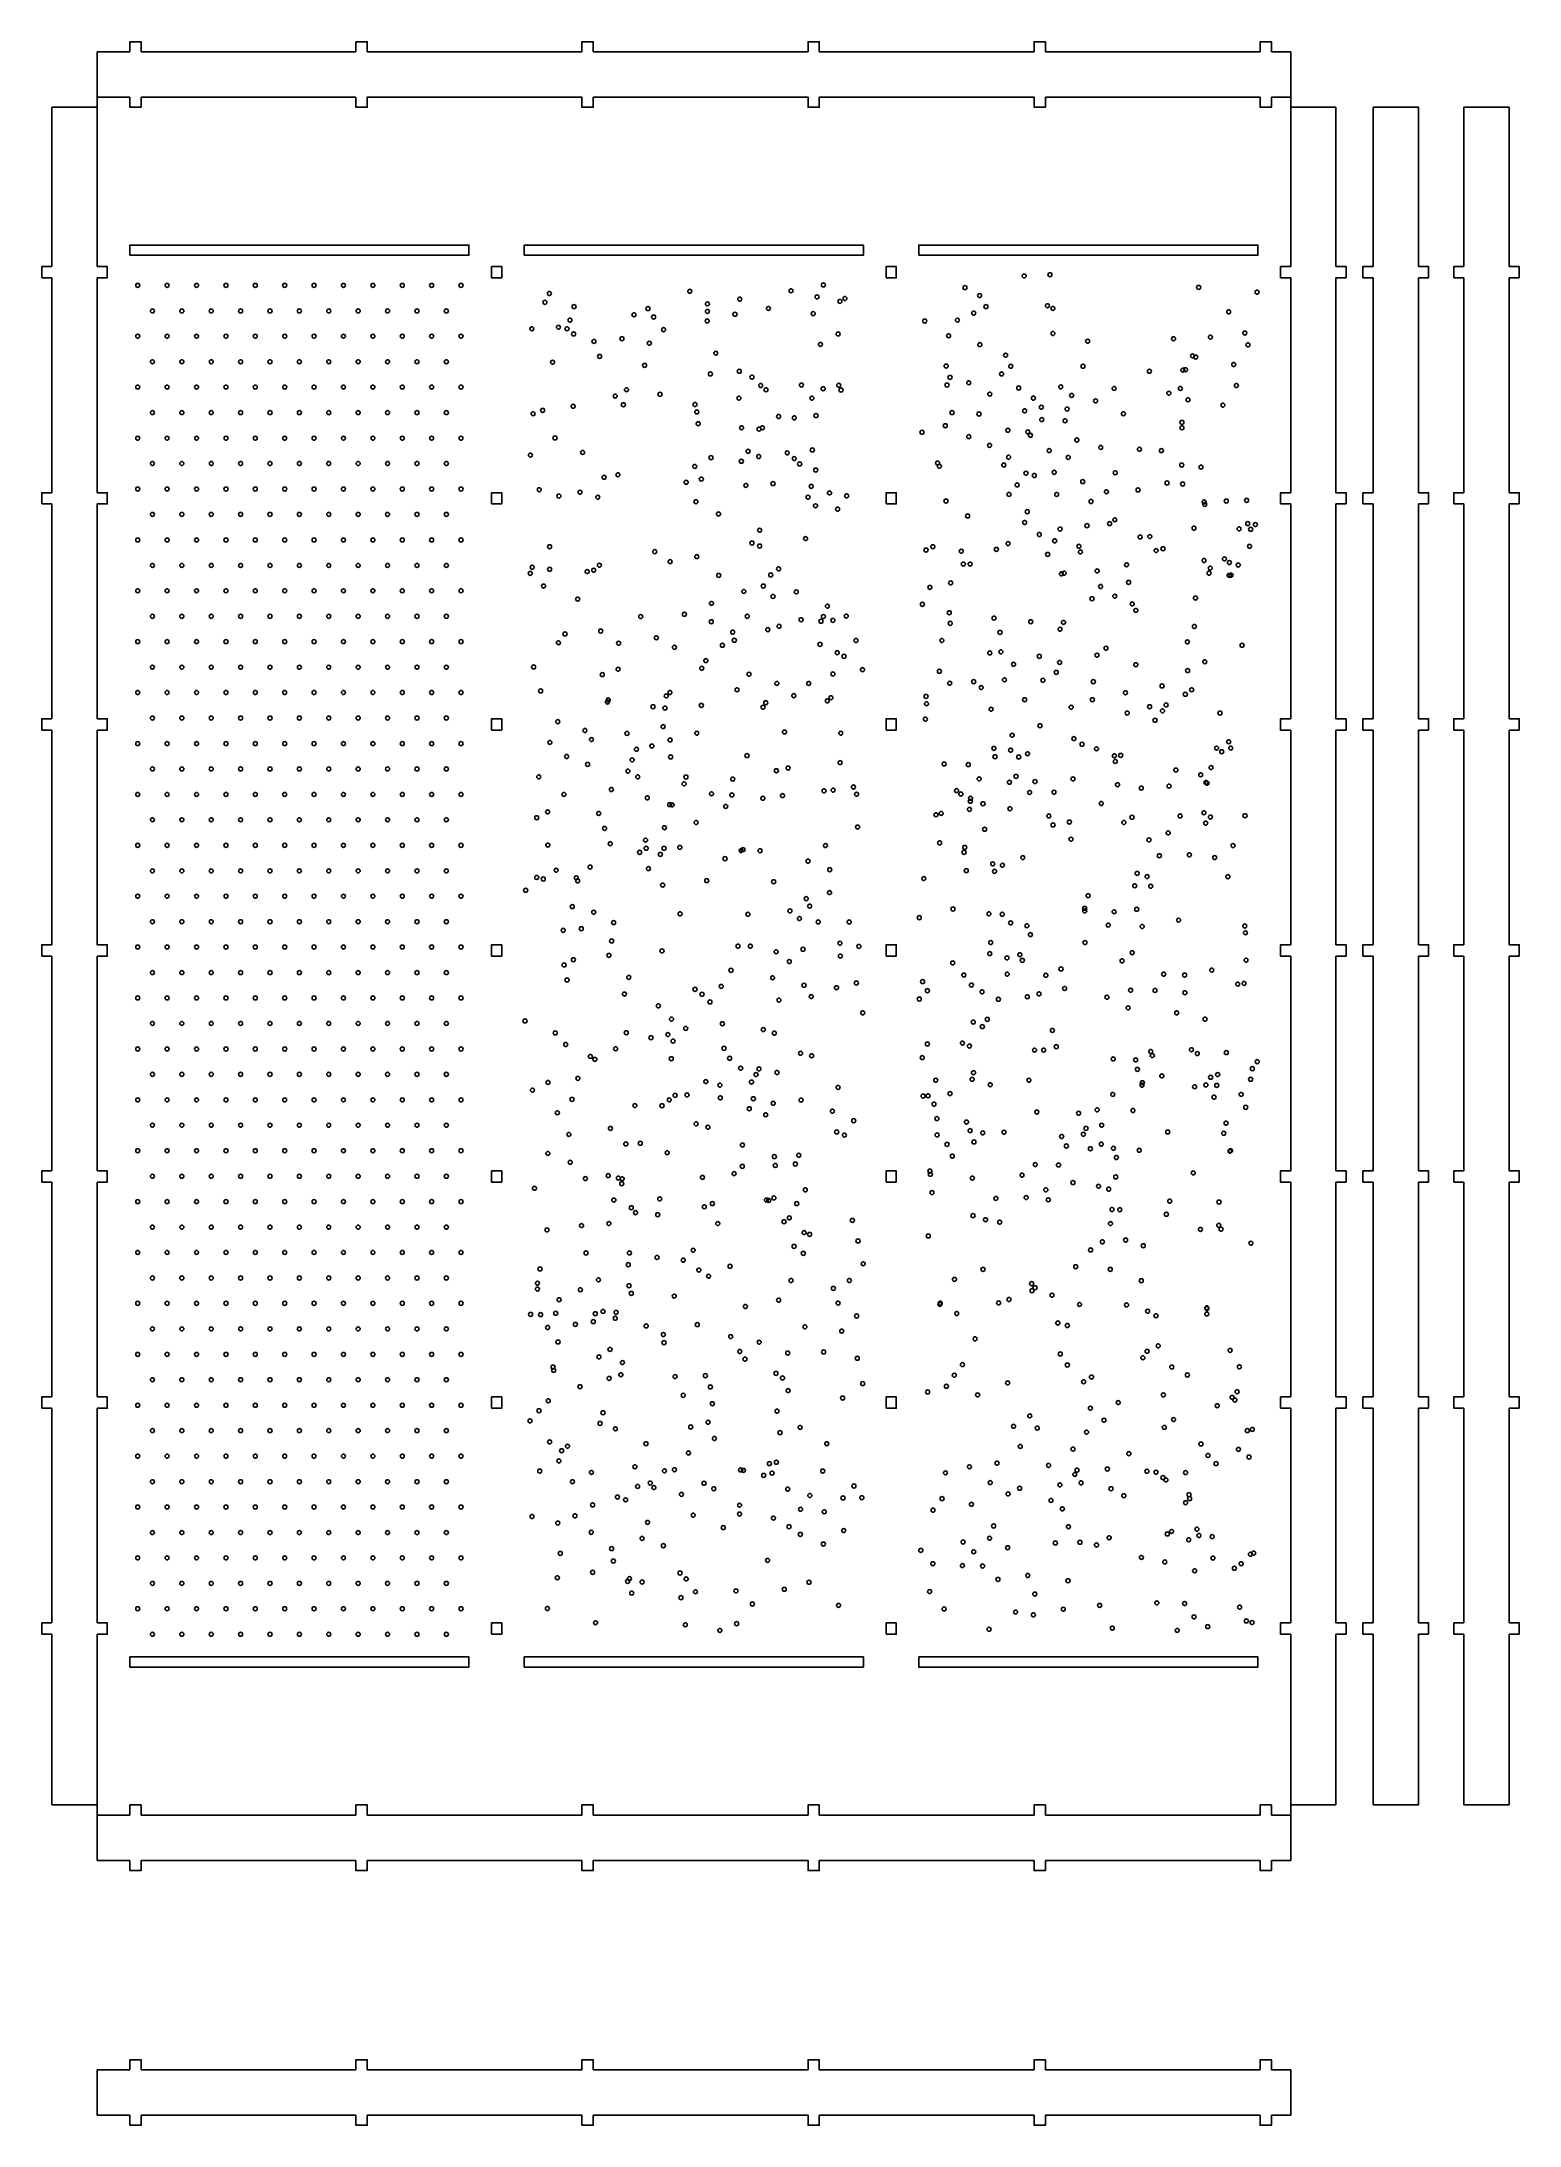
# Model space of a CAD drawing. Header units: millimetres. Extents: x -24 to 629, y -137 to 785.
import ezdxf

# ---------------------------------------------------------------- set-up
doc = ezdxf.new("R2010")
doc.units = ezdxf.units.MM

msp = doc.modelspace()

# ---------------------------------------------------------------- linework, layer by layer
for p, q in [((0, 780), (0, 760)), ((528, 780), (528, 760)), ((0, 755.5), (-20, 755.5)), ((548, 755.5), (528, 755.5)), ((584.49, 755.5), (564.49, 755.5)), ((624.64, 755.5), (604.64, 755.5)), ((0, 4.5), (-20, 4.5)), ((0, 0), (0, -20)), ((548, 4.5), (528, 4.5)), ((528, 0), (528, -20)), ((584.49, 4.5), (564.49, 4.5)), ((624.64, 4.5), (604.64, 4.5)), ((0, -112.71), (0, -132.71)), ((528, -112.71), (528, -132.71))]:
    msp.add_line(p, q)
for points in [[(19.5, 780), (19.5, 784.5), (14.5, 784.5), (14.5, 780)], [(119.5, 780), (119.5, 784.5), (114.5, 784.5), (114.5, 780)], [(219.5, 780), (219.5, 784.5), (214.5, 784.5), (214.5, 780)], [(319.5, 780), (319.5, 784.5), (314.5, 784.5), (314.5, 780)], [(419.5, 780), (419.5, 784.5), (414.5, 784.5), (414.5, 780)], [(519.5, 780), (519.5, 784.5), (514.5, 784.5), (514.5, 780)], [(0, 780), (14.5, 780)], [(19.5, 780), (114.5, 780)], [(119.5, 780), (214.5, 780)], [(214.5, 780), (214.54, 780)], [(219.5, 780), (314.5, 780)], [(319.5, 780), (414.5, 780)], [(419.5, 780), (514.5, 780)], [(519.5, 780), (528, 780)], [(14.5, 760), (0, 760), (0, 685)], [(0, 760), (14.5, 760)], [(14.5, 755.5), (19.5, 755.5), (19.5, 760)], [(14.5, 760), (14.5, 755.5)], [(19.5, 760), (19.5, 755.5), (14.5, 755.5), (14.5, 760)], [(114.5, 760), (19.5, 760)], [(19.5, 760), (114.5, 760)], [(114.5, 755.5), (119.5, 755.5), (119.5, 760)], [(114.5, 760), (114.5, 755.5)], [(119.5, 760), (119.5, 755.5), (114.5, 755.5), (114.5, 760)], [(214.5, 760), (119.5, 760)], [(119.5, 760), (214.5, 760)], [(214.5, 755.5), (219.5, 755.5), (219.5, 760), (219.47, 760)], [(214.5, 760), (214.5, 755.5)], [(214.5, 760), (214.54, 760)], [(219.5, 760), (219.5, 755.5), (214.5, 755.5), (214.5, 760)], [(314.5, 760), (219.5, 760)], [(219.5, 760), (314.5, 760)], [(314.5, 755.5), (319.5, 755.5), (319.5, 760), (319.5, 760)], [(314.51, 760), (314.5, 760), (314.5, 755.5)], [(319.5, 760), (319.5, 755.5), (314.5, 755.5), (314.5, 760)], [(414.5, 760), (319.5, 760)], [(319.5, 760), (414.5, 760)], [(414.5, 755.5), (419.5, 755.5), (419.5, 760)], [(414.58, 760), (414.5, 760), (414.5, 755.5)], [(419.5, 760), (419.5, 755.5), (414.5, 755.5), (414.5, 760)], [(514.5, 760), (419.5, 760)], [(419.5, 760), (514.5, 760)], [(514.5, 755.5), (519.5, 755.5), (519.5, 760)], [(514.5, 760), (514.5, 755.5)], [(519.5, 760), (519.5, 755.5), (514.5, 755.5), (514.5, 760)], [(528, 685), (528, 760), (519.5, 760)], [(519.5, 760), (528, 760)], [(-20, 685), (-20, 755.5)], [(0, 685), (0, 755.5)], [(528, 685), (528, 755.5)], [(548, 685), (548, 755.5)], [(564.49, 685), (564.49, 755.5)], [(584.49, 685), (584.49, 755.5)], [(604.64, 685), (604.64, 755.5)], [(624.64, 685), (624.64, 755.5)], [(-20, 685), (-24.5, 685), (-24.5, 680)], [(0, 680), (4.5, 680), (4.5, 685), (0, 685)], [(0, 685), (4.5, 685), (4.5, 680)], [(528, 685), (523.5, 685), (523.5, 680)], [(528, 685), (523.5, 685), (523.5, 680)], [(548, 685), (552.5, 685), (552.5, 680)], [(564.49, 685), (559.99, 685), (559.99, 680)], [(584.49, 685), (588.99, 685), (588.99, 680)], [(604.64, 685), (600.14, 685), (600.14, 680)], [(624.64, 685), (629.14, 685), (629.14, 680)], [(-24.5, 680), (-20, 680), (-20, 680.04)], [(-20, 585), (-20, 680)], [(4.5, 680), (0, 680), (0, 680.04)], [(0, 680), (0, 585)], [(0, 585), (0, 680)], [(523.5, 680), (528, 680), (528, 680.04)], [(523.5, 680), (528, 680), (528, 680.04)], [(528, 585), (528, 680)], [(528, 585), (528, 680)], [(552.5, 680), (548, 680), (548, 680.04)], [(548, 585), (548, 680)], [(559.99, 680), (564.49, 680), (564.49, 680.04)], [(564.49, 585), (564.49, 680)], [(588.99, 680), (584.49, 680), (584.49, 680.04)], [(584.49, 585), (584.49, 680)], [(600.14, 680), (604.64, 680), (604.64, 680.04)], [(604.64, 585), (604.64, 680)], [(629.14, 680), (624.64, 680), (624.64, 680.04)], [(624.64, 585), (624.64, 680)], [(-20, 585), (-24.5, 585), (-24.5, 580)], [(0, 580), (4.5, 580), (4.5, 585), (0, 585)], [(0, 585), (4.5, 585), (4.5, 580)], [(528, 585), (523.5, 585), (523.5, 580)], [(528, 585), (523.5, 585), (523.5, 580)], [(548, 585), (552.5, 585), (552.5, 580)], [(564.49, 585), (559.99, 585), (559.99, 580)], [(584.49, 585), (588.99, 585), (588.99, 580)], [(604.64, 585), (600.14, 585), (600.14, 580)], [(624.64, 585), (629.14, 585), (629.14, 580)], [(-24.5, 580), (-20, 580), (-20, 580.05)], [(-20, 485), (-20, 580)], [(4.5, 580), (0, 580), (0, 580.05)], [(0, 580), (0, 485)], [(0, 485), (0, 580)], [(523.5, 580), (528, 580), (528, 580.05)], [(523.5, 580), (528, 580), (528, 580.05)], [(528, 485), (528, 580)], [(528, 485), (528, 580)], [(552.5, 580), (548, 580), (548, 580.05)], [(548, 485), (548, 580)], [(559.99, 580), (564.49, 580), (564.49, 580.05)], [(564.49, 485), (564.49, 580)], [(588.99, 580), (584.49, 580), (584.49, 580.05)], [(584.49, 485), (584.49, 580)], [(600.14, 580), (604.64, 580), (604.64, 580.05)], [(604.64, 485), (604.64, 580)], [(629.14, 580), (624.64, 580), (624.64, 580.05)], [(624.64, 485), (624.64, 580)], [(-20, 485), (-24.5, 485), (-24.5, 480)], [(-24.5, 480), (-20, 480)], [(-20, 385), (-20, 480)], [(0, 480), (4.5, 480), (4.5, 485), (0, 485)], [(0, 485), (4.5, 485), (4.5, 480)], [(0, 480), (0, 385)], [(0, 385), (0, 480)], [(4.5, 480), (0, 480)], [(528, 485), (523.5, 485), (523.5, 480)], [(528, 485), (523.5, 485), (523.5, 480)], [(523.5, 480), (528, 480)], [(523.5, 480), (528, 480)], [(528, 385), (528, 480)], [(528, 385), (528, 480)], [(548, 485), (552.5, 485), (552.5, 480)], [(548, 385), (548, 480)], [(552.5, 480), (548, 480)], [(564.49, 485), (559.99, 485), (559.99, 480)], [(559.99, 480), (564.49, 480)], [(564.49, 385), (564.49, 480)], [(584.49, 485), (588.99, 485), (588.99, 480)], [(584.49, 385), (584.49, 480)], [(588.99, 480), (584.49, 480)], [(604.64, 485), (600.14, 485), (600.14, 480)], [(600.14, 480), (604.64, 480)], [(604.64, 385), (604.64, 480)], [(624.64, 485), (629.14, 485), (629.14, 480)], [(624.64, 385), (624.64, 480)], [(629.14, 480), (624.64, 480)], [(-20, 384.99), (-20, 385), (-24.5, 385), (-24.5, 380)], [(-24.5, 380), (-20, 380)], [(-20, 285), (-20, 380)], [(0, 380), (4.5, 380), (4.5, 385), (0, 385)], [(0, 384.99), (0, 385), (4.5, 385), (4.5, 380)], [(0, 380), (0, 285)], [(0, 285), (0, 380)], [(4.5, 380), (0, 380)], [(528, 384.99), (528, 385), (523.5, 385), (523.5, 380)], [(528, 384.99), (528, 385), (523.5, 385), (523.5, 380)], [(523.5, 380), (528, 380)], [(523.5, 380), (528, 380)], [(528, 285), (528, 380)], [(528, 285), (528, 380)], [(548, 384.99), (548, 385), (552.5, 385), (552.5, 380)], [(548, 285), (548, 380)], [(552.5, 380), (548, 380)], [(564.49, 384.99), (564.49, 385), (559.99, 385), (559.99, 380)], [(559.99, 380), (564.49, 380)], [(564.49, 285), (564.49, 380)], [(584.49, 384.99), (584.49, 385), (588.99, 385), (588.99, 380)], [(584.49, 285), (584.49, 380)], [(588.99, 380), (584.49, 380)], [(604.64, 384.99), (604.64, 385), (600.14, 385), (600.14, 380)], [(600.14, 380), (604.64, 380)], [(604.64, 285), (604.64, 380)], [(624.64, 384.99), (624.64, 385), (629.14, 385), (629.14, 380)], [(624.64, 285), (624.64, 380)], [(629.14, 380), (624.64, 380)], [(-20, 284.97), (-20, 285), (-24.5, 285), (-24.5, 280)], [(-24.5, 280), (-20, 280)], [(-20, 185), (-20, 280)], [(0, 280), (4.5, 280), (4.5, 285), (0, 285)], [(0, 284.97), (0, 285), (4.5, 285), (4.5, 280)], [(0, 280), (0, 185)], [(0, 185), (0, 280)], [(4.5, 280), (0, 280)], [(528, 284.97), (528, 285), (523.5, 285), (523.5, 280)], [(528, 284.97), (528, 285), (523.5, 285), (523.5, 280)], [(523.5, 280), (528, 280)], [(523.5, 280), (528, 280)], [(528, 185), (528, 280)], [(528, 185), (528, 280)], [(548, 284.97), (548, 285), (552.5, 285), (552.5, 280)], [(548, 185), (548, 280)], [(552.5, 280), (548, 280)], [(564.49, 284.97), (564.49, 285), (559.99, 285), (559.99, 280)], [(559.99, 280), (564.49, 280)], [(564.49, 185), (564.49, 280)], [(584.49, 284.97), (584.49, 285), (588.99, 285), (588.99, 280)], [(584.49, 185), (584.49, 280)], [(588.99, 280), (584.49, 280)], [(604.64, 284.97), (604.64, 285), (600.14, 285), (600.14, 280)], [(600.14, 280), (604.64, 280)], [(604.64, 185), (604.64, 280)], [(624.64, 284.97), (624.64, 285), (629.14, 285), (629.14, 280)], [(624.64, 185), (624.64, 280)], [(629.14, 280), (624.64, 280)], [(-20, 185), (-24.5, 185), (-24.5, 180)], [(0, 185), (4.5, 185), (4.5, 180)], [(0.03, 180), (4.5, 180), (4.5, 185), (0.03, 185)], [(528, 185), (523.5, 185), (523.5, 180)], [(528, 185), (523.5, 185), (523.5, 180)], [(548, 185), (552.5, 185), (552.5, 180)], [(564.49, 185), (559.99, 185), (559.99, 180)], [(584.49, 185), (588.99, 185), (588.99, 180)], [(604.64, 185), (600.14, 185), (600.14, 180)], [(624.64, 185), (629.14, 185), (629.14, 180)], [(-24.5, 180), (-20, 180), (-20, 180.06)], [(-20, 85), (-20, 180)], [(4.5, 180), (0, 180), (0, 180.06)], [(0, 180), (0.03, 180)], [(0, 180), (0, 85)], [(0, 85), (0, 180)], [(523.5, 180), (528, 180), (528, 180.06)], [(523.5, 180), (528, 180), (528, 180.06)], [(528, 85), (528, 180)], [(528, 85), (528, 180)], [(552.5, 180), (548, 180), (548, 180.06)], [(548, 85), (548, 180)], [(559.99, 180), (564.49, 180), (564.49, 180.06)], [(564.49, 85), (564.49, 180)], [(588.99, 180), (584.49, 180), (584.49, 180.06)], [(584.49, 85), (584.49, 180)], [(600.14, 180), (604.64, 180), (604.64, 180.06)], [(604.64, 85), (604.64, 180)], [(629.14, 180), (624.64, 180), (624.64, 180.06)], [(624.64, 85), (624.64, 180)], [(-20, 85), (-24.5, 85), (-24.5, 80)], [(0, 80), (4.5, 80), (4.5, 85), (0, 85)], [(0, 85), (4.5, 85), (4.5, 80)], [(528, 85), (523.5, 85), (523.5, 80)], [(528, 85), (523.5, 85), (523.5, 80)], [(548, 85), (552.5, 85), (552.5, 80)], [(564.49, 85), (559.99, 85), (559.99, 80)], [(584.49, 85), (588.99, 85), (588.99, 80)], [(604.64, 85), (600.14, 85), (600.14, 80)], [(624.64, 85), (629.14, 85), (629.14, 80)], [(-24.5, 80), (-20, 80)], [(-20, 4.5), (-20, 80)], [(0, 80), (0, 0)], [(0, 4.5), (0, 80)], [(4.5, 80), (0, 80)], [(519.5, 0), (528, 0), (528, 80)], [(523.5, 80), (528, 80)], [(523.5, 80), (528, 80)], [(528, 4.5), (528, 80)], [(548, 4.5), (548, 80)], [(552.5, 80), (548, 80)], [(559.99, 80), (564.49, 80)], [(564.49, 4.5), (564.49, 80)], [(588.99, 80), (584.49, 80)], [(584.49, 4.5), (584.49, 80)], [(600.14, 80), (604.64, 80)], [(604.64, 4.5), (604.64, 80)], [(624.64, 4.5), (624.64, 80)], [(629.14, 80), (624.64, 80)], [(0, 0), (14.5, 0)], [(0, 0), (14.5, 0)], [(19.5, 0), (19.5, 4.5), (14.5, 4.5), (14.5, 0)], [(19.5, 0), (19.5, 4.5), (14.5, 4.5), (14.5, 0)], [(19.5, 0), (114.5, 0)], [(19.5, 0), (114.5, 0)], [(119.5, 0), (119.5, 4.5), (114.5, 4.5), (114.5, 0)], [(119.5, 0), (119.5, 4.5), (114.5, 4.5), (114.5, 0)], [(119.5, 0), (214.5, 0)], [(119.5, 0), (214.5, 0)], [(219.5, 0), (219.5, 4.5), (214.5, 4.5), (214.5, 0)], [(219.5, 0), (219.5, 4.5), (214.5, 4.5), (214.5, 0)], [(214.5, 0), (214.54, 0)], [(214.5, 0), (214.54, 0)], [(219.5, 0), (314.5, 0)], [(219.5, 0), (314.5, 0)], [(319.5, 0), (319.5, 4.5), (314.5, 4.5), (314.5, 0)], [(319.5, 0), (319.5, 4.5), (314.5, 4.5), (314.5, 0)], [(319.5, 0), (414.5, 0)], [(319.5, 0), (414.5, 0)], [(419.5, 0), (419.5, 4.5), (414.5, 4.5), (414.5, 0)], [(419.5, 0), (419.5, 4.5), (414.5, 4.5), (414.5, 0)], [(419.5, 0), (514.5, 0)], [(419.5, 0), (514.5, 0)], [(519.5, 0), (519.5, 4.5), (514.5, 4.5), (514.5, 0)], [(519.5, 0), (519.5, 4.5), (514.5, 4.5), (514.5, 0)], [(519.5, 0), (528, 0)], [(0, -20), (14.5, -20)], [(19.5, -20), (19.5, -24.5), (14.5, -24.5), (14.5, -20)], [(19.5, -20), (114.5, -20)], [(119.5, -20), (119.5, -24.5), (114.5, -24.5), (114.5, -20)], [(119.5, -20), (214.5, -20)], [(214.5, -20), (214.54, -20)], [(219.5, -20), (219.5, -24.5), (214.5, -24.5), (214.5, -20)], [(219.5, -20), (314.5, -20)], [(319.5, -20), (319.5, -24.5), (314.5, -24.5), (314.5, -20)], [(319.5, -20), (414.5, -20)], [(419.5, -20), (419.5, -24.5), (414.5, -24.5), (414.5, -20)], [(419.5, -20), (514.5, -20)], [(519.5, -20), (519.5, -24.5), (514.5, -24.5), (514.5, -20)], [(519.5, -20), (528, -20)], [(19.5, -112.71), (19.5, -108.21), (14.5, -108.21), (14.5, -112.71)], [(119.5, -112.71), (119.5, -108.21), (114.5, -108.21), (114.5, -112.71)], [(219.5, -112.71), (219.5, -108.21), (214.5, -108.21), (214.5, -112.71)], [(319.5, -112.71), (319.5, -108.21), (314.5, -108.21), (314.5, -112.71)], [(419.5, -112.71), (419.5, -108.21), (414.5, -108.21), (414.5, -112.71)], [(519.5, -112.71), (519.5, -108.21), (514.5, -108.21), (514.5, -112.71)], [(0, -112.71), (14.5, -112.71)], [(19.5, -112.71), (114.5, -112.71)], [(119.5, -112.71), (214.5, -112.71)], [(214.5, -112.71), (214.54, -112.71)], [(219.5, -112.71), (314.5, -112.71)], [(319.5, -112.71), (414.5, -112.71)], [(419.5, -112.71), (514.5, -112.71)], [(519.5, -112.71), (528, -112.71)], [(0, -132.71), (14.5, -132.71)], [(19.5, -132.71), (19.5, -137.21), (14.5, -137.21), (14.5, -132.71)], [(19.5, -132.71), (114.5, -132.71)], [(119.5, -132.71), (119.5, -137.21), (114.5, -137.21), (114.5, -132.71)], [(119.5, -132.71), (214.5, -132.71)], [(214.5, -132.71), (214.54, -132.71)], [(219.5, -132.71), (219.5, -137.21), (214.5, -137.21), (214.5, -132.71)], [(219.5, -132.71), (314.5, -132.71)], [(319.5, -132.71), (319.5, -137.21), (314.5, -137.21), (314.5, -132.71)], [(319.5, -132.71), (414.5, -132.71)], [(419.5, -132.71), (419.5, -137.21), (414.5, -137.21), (414.5, -132.71)], [(419.5, -132.71), (514.5, -132.71)], [(519.5, -132.71), (519.5, -137.21), (514.5, -137.21), (514.5, -132.71)], [(519.5, -132.71), (528, -132.71)]]:
    msp.add_lwpolyline(points)
for points in [[(14.5, 690), (164.5, 690), (164.5, 694.5), (14.5, 694.5)], [(189, 690), (339, 690), (339, 694.5), (189, 694.5)], [(363.5, 690), (513.5, 690), (513.5, 694.5), (363.5, 694.5)], [(174.5, 680), (179, 680), (179, 685), (174.5, 685)], [(349, 680), (353.5, 680), (353.5, 685), (349, 685)], [(174.5, 580), (179, 580), (179, 585), (174.5, 585)], [(349, 580), (353.5, 580), (353.5, 585), (349, 585)], [(174.5, 480), (179, 480), (179, 485), (174.5, 485)], [(349, 480), (353.5, 480), (353.5, 485), (349, 485)], [(174.5, 380), (179, 380), (179, 385), (174.5, 385)], [(349, 380), (353.5, 380), (353.5, 385), (349, 385)], [(174.5, 280), (179, 280), (179, 285), (174.5, 285)], [(349, 280), (353.5, 280), (353.5, 285), (349, 285)], [(174.5, 180), (179, 180), (179, 185), (174.5, 185)], [(349, 180), (353.5, 180), (353.5, 185), (349, 185)], [(174.5, 80), (179, 80), (179, 85), (174.5, 85)], [(349, 80), (353.5, 80), (353.5, 85), (349, 85)], [(14.5, 70), (164.5, 70), (164.5, 65.5), (14.5, 65.5)], [(189, 70), (339, 70), (339, 65.5), (189, 65.5)], [(363.5, 70), (513.5, 70), (513.5, 65.5), (363.5, 65.5)]]:
    msp.add_lwpolyline(points, close=True)
for centre in [(421.5, 681.4), (18, 676.7), (31, 676.7), (44, 676.7), (57, 676.7), (70, 676.7), (83, 676.7), (96, 676.7), (109, 676.7), (122, 676.7), (135, 676.7), (148, 676.7), (161, 676.7), (200.1, 673.1), (262.2, 674.1), (307, 674.3), (321.3, 676.9), (383.9, 675.7), (390.4, 672.2), (410.1, 680.9), (487.3, 675.8), (513.1, 673.7), (24.5, 665.4), (37.5, 665.4), (50.5, 665.4), (63.5, 665.4), (76.5, 665.4), (89.5, 665.4), (102.5, 665.4), (115.5, 665.4), (128.5, 665.4), (141.5, 665.4), (154.5, 665.4), (198.1, 669.2), (211, 667.3), (237.5, 663.7), (243.7, 666.4), (270, 668.5), (270, 665.2), (282.2, 663.9), (284.3, 670.6), (297, 666.5), (316.8, 664.2), (318.5, 671.6), (328.6, 669.6), (330.8, 670.9), (387.8, 664.4), (393.2, 667.3), (420.4, 667.7), (422.8, 666.5), (500.6, 665), (18, 654.2), (31, 654.2), (44, 654.2), (57, 654.2), (70, 654.2), (83, 654.2), (96, 654.2), (109, 654.2), (122, 654.2), (135, 654.2), (148, 654.2), (161, 654.2), (192.3, 657.5), (204.1, 658.2), (207.9, 657.5), (209.2, 661.3), (210.8, 655.2), (246.2, 662.7), (250.6, 657.1), (269.9, 660.9), (327.8, 655.2), (366.1, 660.9), (376.7, 654.4), (380.6, 661.3), (422.8, 655.4), (492.5, 653.8), (507.7, 655.6), (219.8, 651.9), (222.3, 645.3), (232.2, 653.1), (244.3, 651.1), (273.7, 646.7), (320, 650.6), (390.5, 650.5), (401.9, 645.8), (438.2, 652), (476.2, 653.1), (484.6, 645.5), (486, 645), (509.1, 650.4), (24.5, 642.9), (37.5, 642.9), (50.5, 642.9), (63.5, 642.9), (76.5, 642.9), (89.5, 642.9), (102.5, 642.9), (115.5, 642.9), (128.5, 642.9), (141.5, 642.9), (154.5, 642.9), (201.5, 642.7), (242.2, 641.3), (271.3, 637.5), (284.1, 638.7), (289.7, 636.1), (375.6, 641), (377.3, 636), (400.1, 637.5), (404.2, 640.9), (436.1, 640.9), (465.5, 638.7), (480.3, 639.2), (481.5, 639.4), (502.8, 641.7), (18, 631.7), (31, 631.7), (44, 631.7), (57, 631.7), (70, 631.7), (83, 631.7), (96, 631.7), (109, 631.7), (122, 631.7), (135, 631.7), (148, 631.7), (161, 631.7), (229.2, 627.7), (234.2, 630.5), (249, 628.5), (283.9, 626.8), (293.6, 632.4), (295.9, 630.5), (311.6, 632.6), (316.2, 626.8), (321.2, 631), (328.1, 632.5), (329.1, 630.4), (376, 632.6), (385.6, 633.6), (394.9, 628.6), (407.7, 631.3), (414.2, 626.8), (426.3, 631.8), (431.1, 628), (449.9, 631.1), (474.1, 629), (479.2, 631.1), (482.6, 626.1), (504, 632.4), (24.5, 620.4), (37.5, 620.4), (50.5, 620.4), (63.5, 620.4), (76.5, 620.4), (89.5, 620.4), (102.5, 620.4), (115.5, 620.4), (128.5, 620.4), (141.5, 620.4), (154.5, 620.4), (192.9, 619.9), (197.1, 621.4), (210.6, 623.2), (232.8, 623.9), (264.5, 624), (265.3, 620.7), (301.5, 618.7), (308.4, 618.1), (318, 619.1), (378.2, 620.4), (390.1, 619.8), (410.3, 621.2), (417.7, 622.8), (417.9, 617.3), (428.2, 616.8), (429.1, 622), (441.7, 625.6), (454, 619.9), (498, 623.7), (18, 609.1), (31, 609.1), (44, 609.1), (57, 609.1), (70, 609.1), (83, 609.1), (96, 609.1), (109, 609.1), (122, 609.1), (135, 609.1), (148, 609.1), (161, 609.1), (202.6, 609.2), (265.9, 615.5), (285.1, 613.7), (292.8, 613.1), (294.3, 613.7), (364.9, 611.7), (375.2, 614.6), (385.6, 609.8), (402.9, 612.6), (411.7, 611.9), (412.9, 610.4), (433.4, 608.3), (479.9, 616.1), (479.9, 613.7), (191.7, 601.6), (214.8, 602.8), (271.6, 600.5), (285, 598.9), (288, 603.3), (292.7, 601), (305.3, 602.6), (308.4, 600.1), (316.4, 603.9), (394.8, 605.9), (403.2, 600.7), (421.2, 603.6), (429.6, 600.6), (444, 605), (461.1, 604.2), (470.8, 603.6), (24.5, 597.9), (37.5, 597.9), (50.5, 597.9), (63.5, 597.9), (76.5, 597.9), (89.5, 597.9), (102.5, 597.9), (115.5, 597.9), (128.5, 597.9), (141.5, 597.9), (154.5, 597.9), (224.3, 591.8), (230.4, 592.9), (260.6, 589.6), (264.4, 596.6), (267.3, 591), (310.8, 597.7), (317.9, 595), (371.8, 598.1), (372.6, 596.7), (401.1, 597.2), (410.9, 593.6), (414.6, 592.6), (423.4, 594), (436, 589.9), (450.4, 593.8), (473.3, 589.3), (479.8, 597.2), (488.3, 596.3), (18, 586.6), (31, 586.6), (44, 586.6), (57, 586.6), (70, 586.6), (83, 586.6), (96, 586.6), (109, 586.6), (122, 586.6), (135, 586.6), (148, 586.6), (161, 586.6), (195.6, 586.3), (204.3, 583.5), (213.6, 585.2), (221.5, 583), (264.9, 581), (287, 588.2), (299, 589), (314.5, 583), (315.9, 587.8), (324, 584.9), (331.6, 583.6), (375.5, 581.3), (403.4, 584.2), (407, 588.4), (424.5, 584.2), (439.7, 581.1), (446.5, 585.4), (460.5, 586.2), (480.2, 588.8), (489.7, 580.9), (490, 579.8), (499.5, 581.3), (508.5, 581.6), (24.5, 575.4), (37.5, 575.4), (50.5, 575.4), (63.5, 575.4), (76.5, 575.4), (89.5, 575.4), (102.5, 575.4), (115.5, 575.4), (128.5, 575.4), (141.5, 575.4), (154.5, 575.4), (274.9, 575.6), (317.8, 579.2), (327.6, 577.7), (385.1, 574.7), (410.3, 571.8), (411.5, 576.6), (447.9, 571.3), (450.2, 573), (509, 571.3), (512.4, 570.9), (18, 564.1), (31, 564.1), (44, 564.1), (57, 564.1), (70, 564.1), (83, 564.1), (96, 564.1), (109, 564.1), (122, 564.1), (135, 564.1), (148, 564.1), (161, 564.1), (289.7, 562.7), (293.1, 568.4), (293.1, 561.4), (313.4, 564.7), (403, 562.5), (416.8, 566.5), (423.6, 563.7), (426, 568.9), (437.9, 570.4), (461.4, 565.4), (465.7, 565.6), (485.2, 569.3), (505.2, 569), (510.3, 568.8), (24.5, 552.8), (37.5, 552.8), (50.5, 552.8), (63.5, 552.8), (76.5, 552.8), (89.5, 552.8), (102.5, 552.8), (115.5, 552.8), (128.5, 552.8), (141.5, 552.8), (154.5, 552.8), (200.2, 561.1), (222.2, 552.9), (246.7, 558.9), (253.5, 554.5), (265.3, 556.7), (366.7, 559.6), (369.7, 561.1), (382.3, 559.1), (383.2, 553.4), (386.2, 553.4), (397.8, 559.9), (420.5, 557.7), (434.3, 561.3), (435, 558.8), (455.4, 553.1), (468.5, 559.4), (471.5, 560.2), (489.7, 555), (498.7, 555.7), (500.9, 554.1), (504.8, 553), (509.8, 561.3), (191.6, 549.3), (192.5, 552), (197.5, 543.7), (200.2, 551.1), (216.8, 550.1), (219.7, 550.7), (275, 548.4), (294.7, 543.7), (298, 548.6), (301.5, 551.3), (368.4, 543.1), (377.6, 545.1), (426.6, 549.1), (427.8, 549.4), (442.4, 550.4), (443.9, 543.5), (456.3, 545.3), (491.9, 549.4), (492.4, 551.6), (500.8, 548.4), (501.6, 548.5), (18, 541.6), (31, 541.6), (44, 541.6), (57, 541.6), (70, 541.6), (83, 541.6), (96, 541.6), (109, 541.6), (122, 541.6), (135, 541.6), (148, 541.6), (161, 541.6), (212.6, 537.9), (271.8, 536), (286.1, 541.3), (299, 539.1), (309.3, 541.1), (323.1, 534.8), (365.1, 535.6), (440.1, 538.1), (450.2, 539.2), (457.9, 535.8), (485.9, 538.4), (24.5, 530.3), (37.5, 530.3), (50.5, 530.3), (63.5, 530.3), (76.5, 530.3), (89.5, 530.3), (102.5, 530.3), (115.5, 530.3), (128.5, 530.3), (141.5, 530.3), (154.5, 530.3), (240.5, 530.2), (259.8, 531.2), (271.7, 527.9), (287.6, 530.3), (301.7, 525.9), (311.4, 528.8), (320.2, 528.1), (321.3, 530.2), (325.5, 528.5), (331.4, 530.4), (377, 531.9), (377.4, 527.2), (396.8, 529.5), (413, 527.9), (426, 524.6), (427.5, 527.6), (459.5, 532.9), (485.4, 525.8), (18, 519.1), (31, 519.1), (44, 519.1), (57, 519.1), (70, 519.1), (83, 519.1), (96, 519.1), (109, 519.1), (122, 519.1), (135, 519.1), (148, 519.1), (161, 519.1), (204.1, 518.6), (207, 522.5), (222.8, 523.8), (230.7, 518.4), (247.4, 520.8), (255.4, 516.6), (276.6, 517.5), (281.2, 523.3), (281.9, 519.7), (296.7, 524.4), (319.8, 517.9), (335.7, 519.6), (373.7, 519.6), (399.4, 523.2), (446.3, 516.2), (482.3, 519), (506.5, 517.5), (24.5, 507.8), (37.5, 507.8), (50.5, 507.8), (63.5, 507.8), (76.5, 507.8), (89.5, 507.8), (102.5, 507.8), (115.5, 507.8), (128.5, 507.8), (141.5, 507.8), (154.5, 507.8), (193.1, 507.9), (230.5, 506.9), (267.5, 507.3), (269.3, 510.7), (327.4, 514.2), (330.4, 512.6), (338.6, 506.7), (394.9, 514.1), (399.8, 514.6), (405.4, 509.1), (416.8, 512.6), (425.8, 509.9), (442.3, 513.1), (459.5, 508.9), (482.4, 506.3), (490, 510.2), (196.2, 497.3), (223.5, 504.5), (283.1, 497.8), (288.4, 504.7), (300.7, 500.6), (314.8, 500.6), (325.5, 504.8), (372.6, 506), (377.2, 500.7), (387.8, 501.4), (391.1, 498.8), (401.4, 502.2), (418.4, 502), (424.3, 505.5), (440.7, 501.4), (471.1, 499.5), (484.2, 497.8), (18, 496.6), (31, 496.6), (44, 496.6), (57, 496.6), (70, 496.6), (83, 496.6), (96, 496.6), (109, 496.6), (122, 496.6), (135, 496.6), (148, 496.6), (161, 496.6), (225.8, 492.4), (226.1, 493.3), (245.9, 490.3), (251.2, 489.7), (251.8, 495.1), (253.4, 496.6), (267.3, 490.9), (294.6, 490.1), (295.8, 492.1), (308.2, 495.2), (323, 492.9), (324.6, 494.3), (366.7, 494.9), (366.9, 491.6), (395.5, 489.2), (410.3, 493.4), (430.9, 490.1), (440.3, 493.4), (454.9, 496.5), (465.6, 490.3), (471.3, 488.5), (472.9, 491.1), (481.4, 495.8), (24.5, 485.3), (37.5, 485.3), (50.5, 485.3), (63.5, 485.3), (76.5, 485.3), (89.5, 485.3), (102.5, 485.3), (115.5, 485.3), (128.5, 485.3), (141.5, 485.3), (154.5, 485.3), (203.8, 483.7), (215.8, 479.8), (234.4, 478.5), (250.4, 481.5), (265.3, 478.6), (304.1, 479.1), (329, 478.6), (366.4, 484.8), (417.1, 481.9), (455.7, 487.5), (468, 484.3), (496.7, 487.5), (18, 474), (31, 474), (44, 474), (57, 474), (70, 474), (83, 474), (96, 474), (109, 474), (122, 474), (135, 474), (148, 474), (161, 474), (200.3, 474.5), (218.7, 475.8), (238.6, 471.5), (245.4, 472.9), (253.5, 475.6), (396.7, 471.9), (404.1, 471.1), (404.8, 477.7), (411.6, 469.5), (432.1, 476.2), (435.7, 473.7), (442.1, 471.7), (495.2, 472), (497.5, 470.4), (500.6, 474.8), (501.5, 472), (24.5, 462.8), (37.5, 462.8), (50.5, 462.8), (63.5, 462.8), (76.5, 462.8), (89.5, 462.8), (102.5, 462.8), (115.5, 462.8), (128.5, 462.8), (141.5, 462.8), (154.5, 462.8), (207.7, 468.3), (217, 464.8), (234.8, 461.8), (236.7, 466.8), (253.7, 468.1), (287.5, 468.7), (300.5, 462), (305.7, 463.2), (328.7, 465.6), (374.7, 465), (385.4, 464.7), (397.2, 468.2), (407.7, 468.1), (450, 468.6), (450.4, 466.1), (452.8, 468.8), (477.2, 462.3), (488.2, 460.2), (492.8, 463.4), (18, 451.5), (31, 451.5), (44, 451.5), (57, 451.5), (70, 451.5), (83, 451.5), (96, 451.5), (109, 451.5), (122, 451.5), (135, 451.5), (148, 451.5), (161, 451.5), (195.4, 459.3), (206.5, 451.5), (227.5, 453.7), (239.2, 459.3), (259.7, 456.2), (260.5, 459.2), (271.8, 451.8), (280.8, 451.3), (281.2, 458.3), (303.2, 451), (321.6, 453.1), (325.6, 453.4), (334.6, 454.8), (336, 451.6), (380.2, 453.2), (382.1, 451.7), (390.2, 458.4), (403.6, 456.9), (406.5, 459.5), (412.5, 452.4), (414.9, 457.2), (423.3, 452.5), (431.7, 458.4), (451.4, 455.8), (461.9, 454.3), (474.2, 455.2), (490.5, 456.8), (491, 456.5), (199.3, 443.8), (221.9, 443.1), (243.4, 450), (253.3, 447), (254.4, 446.9), (278.1, 446.2), (294.5, 449.8), (371.1, 442.5), (373.4, 443.1), (385.9, 444.9), (386.3, 448.5), (386.4, 449.8), (391.9, 447.4), (403.8, 445.2), (421, 442), (444.2, 447.5), (479.1, 442), (489.6, 443.4), (507.8, 442.1), (24.5, 440.3), (37.5, 440.3), (50.5, 440.3), (63.5, 440.3), (76.5, 440.3), (89.5, 440.3), (102.5, 440.3), (115.5, 440.3), (128.5, 440.3), (141.5, 440.3), (154.5, 440.3), (194.5, 441.2), (224.5, 436.5), (251, 436.8), (265, 439.1), (336.4, 437.1), (392.6, 436.1), (422.9, 438), (430.1, 439.3), (454.2, 439.1), (457.8, 441.4), (473.8, 434.5), (490.4, 438.8), (492.5, 441.5), (18, 429), (31, 429), (44, 429), (57, 429), (70, 429), (83, 429), (96, 429), (109, 429), (122, 429), (135, 429), (148, 429), (161, 429), (199.4, 429.1), (227, 429.7), (240, 425.9), (242.6, 431.3), (242.9, 427.7), (249.2, 425), (250.8, 427.7), (257.8, 428.1), (277.8, 423.1), (284.9, 426.7), (285.7, 427.1), (293.3, 426.6), (322.2, 428.9), (372.7, 430.1), (383.5, 425.9), (383.8, 428.1), (409.5, 423.6), (430.8, 431.7), (465.3, 431.4), (469.9, 424.4), (483.2, 424.8), (494.4, 423.6), (502.5, 428.9), (24.5, 417.7), (37.5, 417.7), (50.5, 417.7), (63.5, 417.7), (76.5, 417.7), (89.5, 417.7), (102.5, 417.7), (115.5, 417.7), (128.5, 417.7), (141.5, 417.7), (154.5, 417.7), (194.5, 414.8), (197.4, 414.1), (203.1, 418), (212, 414.6), (218.1, 419.4), (243.9, 418.7), (314.5, 422), (324.1, 418.2), (365.7, 414.3), (384.5, 417.8), (396.2, 420.8), (397, 417.5), (400.5, 420.2), (460.1, 416.6), (464.5, 415.2), (500.2, 415.1), (18, 406.5), (31, 406.5), (44, 406.5), (57, 406.5), (70, 406.5), (83, 406.5), (96, 406.5), (109, 406.5), (122, 406.5), (135, 406.5), (148, 406.5), (161, 406.5), (189.6, 409.1), (212.6, 413.3), (250.2, 411.4), (269.7, 413.4), (299.3, 412.9), (313.7, 405.4), (324, 408.1), (438.4, 406.7), (459, 411.1), (466.1, 410.9), (210.2, 401.9), (219.7, 399.4), (257.9, 398.7), (287.9, 398.5), (306.5, 400), (310.7, 396.6), (315.2, 402.1), (363.7, 397), (378.6, 400.8), (394.5, 398.7), (400.4, 398.5), (436.9, 401.1), (436.9, 400), (449.9, 399.6), (459.9, 400.7), (478.4, 395.9), (24.5, 395.2), (37.5, 395.2), (50.5, 395.2), (63.5, 395.2), (76.5, 395.2), (89.5, 395.2), (102.5, 395.2), (115.5, 395.2), (128.5, 395.2), (141.5, 395.2), (154.5, 395.2), (206.2, 391.4), (214.2, 392.1), (227.6, 386.7), (228.5, 394.8), (319, 395.1), (332.7, 395.1), (404.1, 394.7), (411.3, 393.4), (412.9, 389.5), (447.3, 393.7), (462.3, 393.1), (507.7, 393.3), (508, 390.3), (18, 384), (31, 384), (44, 384), (57, 384), (70, 384), (83, 384), (96, 384), (109, 384), (122, 384), (135, 384), (148, 384), (161, 384), (210.7, 378.4), (226.4, 380.3), (249.9, 382.3), (283.5, 384.4), (289, 384.4), (300.4, 381.9), (306.2, 377.6), (312.3, 383), (328.6, 385.7), (328.8, 380), (337, 384.3), (394.9, 381.1), (395.3, 386), (402.5, 379.2), (408.2, 380.6), (409.3, 378.1), (437, 386), (453.4, 377.9), (457.9, 381.5), (508.3, 378.2), (24.5, 372.7), (37.5, 372.7), (50.5, 372.7), (63.5, 372.7), (76.5, 372.7), (89.5, 372.7), (102.5, 372.7), (115.5, 372.7), (128.5, 372.7), (141.5, 372.7), (154.5, 372.7), (206.6, 376.1), (207.9, 369.4), (235.2, 370.6), (280.4, 373.7), (298.8, 370.4), (335.9, 368.1), (365.2, 368.7), (378.5, 377), (383.4, 371.6), (402.6, 372), (419.7, 371.5), (426.4, 374.3), (471.8, 372), (481.1, 371.6), (493.1, 373.8), (507.4, 367.9), (18, 361.5), (31, 361.5), (44, 361.5), (57, 361.5), (70, 361.5), (83, 361.5), (96, 361.5), (109, 361.5), (122, 361.5), (135, 361.5), (148, 361.5), (161, 361.5), (233.3, 363.2), (264.5, 365.3), (267.6, 363.1), (271.1, 359.7), (276.1, 366.6), (301.6, 360.5), (312.7, 367.1), (315.9, 362.1), (327.1, 366), (363.7, 361), (367.3, 364.7), (386.8, 367.2), (391.5, 364.2), (398.7, 360.9), (411.5, 362), (416.7, 363.3), (428, 365.7), (446.7, 361.8), (457.2, 364.9), (468, 364.8), (481.2, 363.8), (504.6, 367.6), (24.5, 350.2), (37.5, 350.2), (50.5, 350.2), (63.5, 350.2), (76.5, 350.2), (89.5, 350.2), (102.5, 350.2), (115.5, 350.2), (128.5, 350.2), (141.5, 350.2), (154.5, 350.2), (189.3, 351.3), (248.3, 358), (254.1, 352.1), (276.6, 350.1), (338.7, 354.9), (387.6, 350.8), (393.8, 352), (456.1, 357.1), (477.6, 354.9), (490.1, 352.1), (202.7, 346), (207.3, 340.9), (234.1, 346.1), (245, 343.9), (252.5, 345.3), (254.8, 342.4), (260.4, 348), (294.7, 347.5), (299.6, 345.9), (367.3, 341.1), (382.8, 341.5), (385.9, 340.2), (391.6, 348.8), (422.6, 347.1), (18, 338.9), (31, 338.9), (44, 338.9), (57, 338.9), (70, 338.9), (83, 338.9), (96, 338.9), (109, 338.9), (122, 338.9), (135, 338.9), (148, 338.9), (161, 338.9), (218.2, 335.6), (220.2, 334.3), (229.4, 339), (254, 334.6), (277.3, 339.2), (279.8, 334.8), (311.2, 337), (316.1, 335.9), (365, 335.1), (414.7, 338.4), (418.7, 338.4), (424.3, 339.9), (449.5, 334.5), (459.4, 334.1), (466.1, 337.8), (466.8, 336), (484.1, 338.6), (486.7, 336.9), (499.5, 337.3), (513.2, 333.3), (24.5, 327.7), (37.5, 327.7), (50.5, 327.7), (63.5, 327.7), (76.5, 327.7), (89.5, 327.7), (102.5, 327.7), (115.5, 327.7), (128.5, 327.7), (141.5, 327.7), (154.5, 327.7), (199.5, 324.1), (212.7, 325.9), (269.3, 324.5), (275.5, 322.9), (284.7, 330.4), (289.5, 324.3), (291.5, 327.6), (292.8, 330.1), (300.8, 328.5), (327.8, 321.9), (371, 325.1), (387.1, 325.5), (387.7, 328.4), (395.1, 323.1), (412.2, 325.1), (460.2, 329.9), (462.2, 322.9), (462.4, 324), (471, 327), (485.5, 322.2), (490.5, 323), (492.6, 326.4), (495.3, 322.8), (495.7, 327.6), (510.3, 325.5), (511, 330.2), (18, 316.4), (31, 316.4), (44, 316.4), (57, 316.4), (70, 316.4), (83, 316.4), (96, 316.4), (109, 316.4), (122, 316.4), (135, 316.4), (148, 316.4), (161, 316.4), (192.6, 320.7), (210.1, 316.6), (237.9, 313.9), (249.9, 313.8), (253.1, 316.4), (255.7, 318.4), (261, 318.6), (275.7, 317.3), (288.5, 312.5), (290.3, 316.9), (299.1, 314.9), (311.4, 316.3), (365.4, 318.1), (367.6, 318.2), (370.2, 314.5), (377.3, 319.2), (449.3, 318.8), (494.1, 317.6), (506.1, 318.8), (508.1, 313.1), (24.5, 305.2), (37.5, 305.2), (50.5, 305.2), (63.5, 305.2), (76.5, 305.2), (89.5, 305.2), (102.5, 305.2), (115.5, 305.2), (128.5, 305.2), (141.5, 305.2), (154.5, 305.2), (203.6, 310.7), (227.1, 303.8), (265, 305.8), (270.2, 304.3), (295.8, 309.8), (325.3, 311.4), (334.7, 307.2), (371.5, 308.1), (384.6, 306.6), (415.7, 311), (434.2, 310.5), (437.5, 303.8), (442.4, 312), (444.4, 305.2), (458.2, 311.7), (499.4, 306.1), (208.7, 301.1), (233.9, 296.9), (240.3, 297.2), (285.5, 296.4), (327.2, 302.2), (330.6, 300.8), (371.6, 300.9), (376, 296.7), (386.2, 302.8), (387.9, 297.8), (391.8, 301.8), (401.2, 302.1), (426.7, 300.2), (428.8, 296), (436.3, 301.2), (439.4, 294.8), (444.2, 296.8), (449.6, 295), (461, 294.1), (473.6, 302.2), (498.4, 301.6), (18, 293.9), (31, 293.9), (44, 293.9), (57, 293.9), (70, 293.9), (83, 293.9), (96, 293.9), (109, 293.9), (122, 293.9), (135, 293.9), (148, 293.9), (161, 293.9), (199.4, 292.7), (209.3, 288.8), (252.2, 293), (285.4, 287), (299.6, 291.3), (300, 287.4), (308.9, 288), (310.4, 291.9), (368.4, 284.9), (378.3, 291.5), (415, 287.8), (425.3, 287.6), (450.9, 290.9), (501.1, 293.7), (501.4, 293.9), (24.5, 282.6), (37.5, 282.6), (50.5, 282.6), (63.5, 282.6), (76.5, 282.6), (89.5, 282.6), (102.5, 282.6), (115.5, 282.6), (128.5, 282.6), (141.5, 282.6), (154.5, 282.6), (193.5, 277.3), (216, 281.6), (226.1, 282.9), (230.6, 281.8), (232.1, 279.3), (232.3, 281.5), (267.8, 282.1), (281.8, 283.8), (313.3, 276.6), (368.6, 283.5), (387.2, 281.8), (409.2, 283.1), (419.7, 276.6), (431.7, 279.8), (443, 278.2), (447.5, 276.9), (450.6, 282.3), (484.9, 284.1), (18, 271.4), (31, 271.4), (44, 271.4), (57, 271.4), (70, 271.4), (83, 271.4), (96, 271.4), (109, 271.4), (122, 271.4), (135, 271.4), (148, 271.4), (161, 271.4), (228.6, 272.1), (236.3, 268.7), (238.2, 266.5), (248.9, 272.6), (268.6, 269.1), (272.2, 270.5), (296.1, 272.1), (297.1, 271.9), (299.4, 273), (309.5, 270.5), (369.3, 275.4), (397.6, 272.8), (411, 273.2), (420.8, 272.2), (449, 267.9), (452.4, 267.8), (474.5, 271.6), (496.3, 271.2), (24.5, 260.1), (37.5, 260.1), (50.5, 260.1), (63.5, 260.1), (76.5, 260.1), (89.5, 260.1), (102.5, 260.1), (115.5, 260.1), (128.5, 260.1), (141.5, 260.1), (154.5, 260.1), (199, 258.9), (214.3, 260.8), (226.4, 261.7), (248, 265.6), (274.6, 261.7), (303.9, 262.5), (306.2, 264.2), (312.8, 257.7), (334.1, 263.1), (387.5, 265.2), (393, 263.4), (399.3, 262.3), (448.3, 261.7), (473, 265.8), (488.1, 259.1), (496.2, 260.9), (497.2, 259.2), (18, 248.9), (31, 248.9), (44, 248.9), (57, 248.9), (70, 248.9), (83, 248.9), (96, 248.9), (109, 248.9), (122, 248.9), (135, 248.9), (148, 248.9), (161, 248.9), (216.3, 248.7), (235.5, 248.7), (263.7, 249.9), (308.3, 251.6), (312.4, 248.5), (315.2, 256.9), (336.6, 254), (367.7, 256.2), (439.5, 250), (444.7, 253.6), (455, 254.4), (462.8, 251.9), (510.4, 253), (195.9, 241.6), (235, 243.5), (247.7, 246.7), (259.3, 245.5), (266.2, 241.1), (280, 242.8), (338.9, 243.9), (391.9, 241.4), (432.9, 242.6), (448.2, 241.4), (24.5, 237.6), (37.5, 237.6), (50.5, 237.6), (63.5, 237.6), (76.5, 237.6), (89.5, 237.6), (102.5, 237.6), (115.5, 237.6), (128.5, 237.6), (141.5, 237.6), (154.5, 237.6), (194.8, 235.3), (194.8, 232.7), (213.8, 232.4), (221.8, 236.8), (235.3, 234.2), (236.3, 230.8), (255.3, 229.6), (270.5, 238.4), (307, 236.5), (325.7, 233), (332.8, 236.5), (379.3, 237), (413.4, 235.1), (413.6, 232), (414.9, 233.3), (422.4, 230), (461.9, 236.4), (18, 226.4), (31, 226.4), (44, 226.4), (57, 226.4), (70, 226.4), (83, 226.4), (96, 226.4), (109, 226.4), (122, 226.4), (135, 226.4), (148, 226.4), (161, 226.4), (191.8, 221.5), (196.2, 221.4), (202.9, 222), (204.4, 228), (220.4, 221.8), (223.8, 222.8), (229.6, 222.4), (286.8, 225), (301.5, 227.8), (327.8, 226.5), (336, 220.8), (372.8, 225.9), (373, 226.5), (380.3, 221.9), (398.8, 226.6), (403.4, 228.1), (434.6, 225.9), (455.4, 225.7), (464.7, 222.9), (468.4, 220.9), (490.9, 224.4), (490.9, 221.7), (491, 224.1), (24.5, 215.1), (37.5, 215.1), (50.5, 215.1), (63.5, 215.1), (76.5, 215.1), (89.5, 215.1), (102.5, 215.1), (115.5, 215.1), (128.5, 215.1), (141.5, 215.1), (154.5, 215.1), (199.3, 215.7), (211.6, 217.1), (219.5, 218.3), (229.2, 219.8), (242.9, 216.4), (250.5, 212.6), (265.5, 217), (280.3, 211.7), (313.1, 216), (329.4, 214.1), (425, 217.7), (429.2, 216.6), (18, 203.8), (31, 203.8), (44, 203.8), (57, 203.8), (70, 203.8), (83, 203.8), (96, 203.8), (109, 203.8), (122, 203.8), (135, 203.8), (148, 203.8), (161, 203.8), (203.9, 209.3), (222, 202.7), (226.9, 206), (250.8, 209), (284.3, 205.1), (292.9, 209.2), (305.5, 204.4), (321.4, 204.9), (336.3, 202.1), (388.4, 210.7), (426.1, 204), (462.6, 202.3), (464.5, 205.2), (469.4, 207.6), (501.2, 205.6), (201.7, 198.2), (202, 196.8), (226.5, 193.2), (231.7, 194.8), (232.4, 200.2), (255.7, 194), (269.1, 194.4), (286.6, 201.7), (300.3, 195.4), (303.2, 193.4), (379.2, 194.6), (382.8, 199.3), (429.2, 199.1), (439.9, 193.8), (475.4, 198.2), (482.3, 194.7), (505.3, 198.3), (24.5, 192.6), (37.5, 192.6), (50.5, 192.6), (63.5, 192.6), (76.5, 192.6), (89.5, 192.6), (102.5, 192.6), (115.5, 192.6), (128.5, 192.6), (141.5, 192.6), (154.5, 192.6), (213.6, 189.5), (259.3, 185.7), (271.3, 189.4), (305.7, 187.8), (329.8, 184.5), (338.7, 190.9), (367.4, 187.2), (375.7, 189.7), (389.5, 185.9), (402.8, 191.2), (436.4, 191.7), (471.7, 185.9), (502.1, 184.8), (503.3, 183.6), (504.3, 187.3), (18, 181.3), (31, 181.3), (44, 181.3), (57, 181.3), (70, 181.3), (83, 181.3), (96, 181.3), (109, 181.3), (122, 181.3), (135, 181.3), (148, 181.3), (161, 181.3), (191.5, 174.4), (195.5, 178.9), (199.6, 183.3), (223.8, 178), (272.2, 182), (300.8, 178.7), (412.6, 176.6), (439.4, 180), (445.4, 174.7), (451.7, 182.5), (476.2, 175), (495.5, 181.1), (24.5, 170.1), (37.5, 170.1), (50.5, 170.1), (63.5, 170.1), (76.5, 170.1), (89.5, 170.1), (102.5, 170.1), (115.5, 170.1), (128.5, 170.1), (141.5, 170.1), (154.5, 170.1), (200.2, 165.1), (222.5, 173.3), (229.3, 170.9), (262.6, 171.7), (270.3, 173.8), (273.1, 166.6), (302.1, 169.2), (311, 171.5), (405.4, 172), (415.9, 171.2), (437.7, 169.4), (472.1, 171.5), (508.8, 170.1), (511, 170.6), (18, 158.8), (31, 158.8), (44, 158.8), (57, 158.8), (70, 158.8), (83, 158.8), (96, 158.8), (109, 158.8), (122, 158.8), (135, 158.8), (148, 158.8), (161, 158.8), (204.3, 156.7), (205.5, 161.2), (208.1, 163.2), (242.8, 164.3), (261.6, 160.2), (300.5, 156.1), (322.8, 164.3), (408.4, 163.1), (431.7, 161.9), (456.4, 159.9), (488.3, 164.2), (491.4, 159.1), (504.9, 161.8), (509.6, 158.4), (24.5, 147.5), (37.5, 147.5), (50.5, 147.5), (63.5, 147.5), (76.5, 147.5), (89.5, 147.5), (102.5, 147.5), (115.5, 147.5), (128.5, 147.5), (141.5, 147.5), (154.5, 147.5), (195.8, 152.2), (210.3, 147.5), (218.7, 151.6), (237.9, 154.1), (244.7, 146.9), (251, 152.3), (255.4, 152.8), (268.5, 146.8), (284.7, 152.7), (285.9, 152.5), (294.9, 150.3), (297.4, 155.5), (298.6, 151.3), (321, 152.2), (375.3, 151.4), (385.9, 154.1), (395.1, 147.1), (398.1, 155.7), (420.9, 154.7), (432.5, 150.7), (433.5, 152.6), (435.3, 147), (446.9, 153.1), (464.4, 152.1), (468.4, 151.7), (471.5, 149.3), (472.8, 148.3), (481.5, 151.5), (495, 155.5), (230.2, 140.7), (233.8, 139.5), (239.1, 145.4), (246.3, 144.9), (258.5, 141.9), (272.8, 144.4), (305.5, 144.2), (315.3, 141.4), (330, 140.3), (334.8, 145.6), (338.3, 140.4), (373.8, 140), (386.8, 137.5), (403, 142.1), (408.1, 144.6), (422, 139.2), (425.9, 146.1), (448.5, 144.4), (454.2, 141.3), (481.5, 138.2), (483, 141.8), (483.3, 140), (18, 136.3), (31, 136.3), (44, 136.3), (57, 136.3), (70, 136.3), (83, 136.3), (96, 136.3), (109, 136.3), (122, 136.3), (135, 136.3), (148, 136.3), (161, 136.3), (192.4, 132.1), (203.8, 129.2), (211.4, 132.4), (219.2, 137.2), (243.5, 129.5), (263.7, 132.7), (284.2, 137.1), (284.2, 133.2), (299.2, 131.4), (311.2, 135.3), (321.7, 134.2), (369.8, 134.9), (427, 135.5), (24.5, 125), (37.5, 125), (50.5, 125), (63.5, 125), (76.5, 125), (89.5, 125), (102.5, 125), (115.5, 125), (128.5, 125), (141.5, 125), (154.5, 125), (218.6, 125.1), (241.1, 122.4), (250.5, 119.2), (277, 127.2), (306.1, 127.6), (311.1, 124.2), (321.3, 119.9), (330.3, 125.9), (383.1, 120.8), (394.8, 122.5), (396.6, 127.9), (423.9, 120.4), (429.7, 127.6), (434.8, 120.7), (442.1, 119.5), (447.7, 122.7), (473.4, 124.4), (475.3, 125.5), (482.9, 121.8), (486.5, 126.5), (487.4, 123.7), (493.3, 123.2), (18, 113.8), (31, 113.8), (44, 113.8), (57, 113.8), (70, 113.8), (83, 113.8), (96, 113.8), (109, 113.8), (122, 113.8), (135, 113.8), (148, 113.8), (161, 113.8), (204.9, 115.8), (227.6, 117.9), (228.4, 112.4), (296.6, 112.7), (364.4, 117.1), (369.7, 111.2), (382.8, 110.4), (387.8, 116.5), (391.7, 110.2), (402.8, 118.3), (462, 114), (472.3, 112), (493.6, 113.7), (506.1, 111.2), (510.2, 115.4), (511.6, 115.9), (24.5, 102.5), (37.5, 102.5), (50.5, 102.5), (63.5, 102.5), (76.5, 102.5), (89.5, 102.5), (102.5, 102.5), (115.5, 102.5), (128.5, 102.5), (141.5, 102.5), (154.5, 102.5), (203.6, 105), (219.2, 107.4), (234.7, 103.4), (235.5, 104.6), (241.1, 103.1), (257.9, 107.1), (260.6, 104.5), (314.9, 103), (398.5, 104.3), (411.7, 106), (429.5, 103.7), (485.5, 108.1), (503.1, 109.2), (18, 91.3), (31, 91.3), (44, 91.3), (57, 91.3), (70, 91.3), (83, 91.3), (96, 91.3), (109, 91.3), (122, 91.3), (135, 91.3), (148, 91.3), (161, 91.3), (199.2, 91.4), (236.5, 98.2), (258.3, 96.2), (264.7, 98.8), (282.6, 99.2), (289.9, 93.4), (304, 99.9), (328, 92.8), (368.3, 98.9), (414.8, 97.8), (443.5, 92.8), (468.8, 93.9), (481.1, 93.6), (505.4, 92), (220.5, 85.1), (260.2, 84.2), (282.9, 84.7), (374.7, 91.2), (394.6, 82.2), (406.3, 89.8), (414.2, 88.6), (427.4, 91.1), (449.1, 82.7), (485.2, 87.7), (491.3, 83.4), (508.4, 85.9), (510.9, 85.2), (24.5, 80), (37.5, 80), (50.5, 80), (63.5, 80), (76.5, 80), (89.5, 80), (102.5, 80), (115.5, 80), (128.5, 80), (141.5, 80), (154.5, 80), (275.5, 81.7), (477.8, 81.7)]:
    msp.add_circle(centre, 0.89)

doc.saveas('drawing.dxf')
